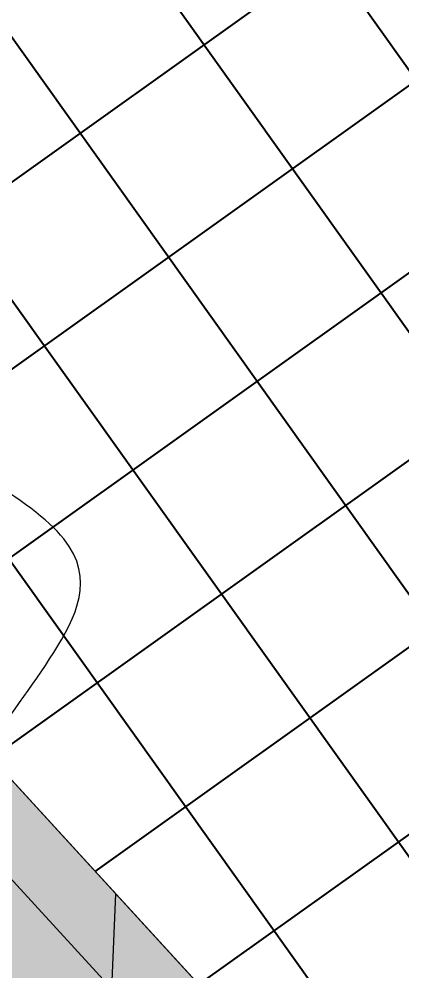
# Model space of a CAD drawing. Header units: metres. Extents: x 2302534 to 2308412, y 452340 to 454783.
# Drawn here: x 2308082.974 to 2308083.374, y 454483.866 to 454484.857 of the extents above; entities that cross this region are included whole.
import ezdxf

# ---------------------------------------------------------------- set-up
doc = ezdxf.new("R2010")
doc.units = ezdxf.units.M
for name, color, linetype in [('АД_серый', 250, 'Continuous'), ('ГП_здания', 7, 'Continuous'), ('ГП_ПЗМ', 7, 'Continuous'), ('ГП_Размеры проезд', 7, 'Continuous')]:
    doc.layers.add(name, color=color, linetype=linetype)
doc.layers.add('ГП_АД том 3.2.6', color=250, linetype='Continuous', lineweight=40)
doc.layers.add('ГП_Контур здания', color=250, linetype='Continuous', lineweight=40)
doc.layers.add('ГП_Штриховка отмостки', color=7, linetype='Continuous', true_color=0xfbfccf)
doc.styles.add('Ck_rus', font='isocpeur.ttf', dxfattribs={"width": 0.8, "oblique": 15, "height": 2.5})
doc.dimstyles.new('Ck_Линейный р-р', dxfattribs={"dimscale": 0, "dimtxt": 2.5, "dimasz": 1, "dimexe": 0.5, "dimexo": 0.5, "dimtad": 1, "dimzin": 1, "dimtxsty": 'Ck_rus', "dimblk": 'OBLIQUE', "dimcen": 0, "dimdle": 0.1, "dimadec": 0, "dimazin": 0, "dimtfac": 1, "dimtofl": 0, "dimtmove": 1, "dimatfit": 3, "dimfxl": 1, "dimarcsym": 0})

# ---------------------------------------------------------------- blocks, each defined once
blk = doc.blocks.new('АД 3.2.6')
at = {"layer": 'АД_серый'}
h = blk.add_hatch(dxfattribs=at)
h.set_pattern_fill('ANSI37', color=256, scale=0.25)
h.set_pattern_definition([(45, (-2306981.547548172, -453219.1040564558), (-0.5612660075668221, 0.5612660075668221), []), (135, (-2306981.547548172, -453219.1040564558), (-0.5612660075668221, -0.5612660075668221), [])])
edge = h.paths.add_edge_path()
edge.add_line((1447.454853040166, 1552.309207625396), (1448.993342189118, 1553.496323051746))
edge.add_line((1448.993342189118, 1553.496323051746), (1448.068976207171, 1554.677655998675))
edge.add_line((1448.068976207171, 1554.677655998675), (1446.517068812158, 1553.479917128919))
edge.add_arc((1539.264207246713, 1427.39880878001), 156.5198951261088, 126.3387527321787, 128.5976521573407)
edge.add_line((1441.619650802109, 1549.726312502695), (1440.286358835176, 1548.661001503293))
edge.add_line((1440.286358835176, 1548.661001503293), (1432.437758919317, 1542.427474732685))
edge.add_line((1432.437758919317, 1542.427474732685), (1424.532497577369, 1535.683233446325))
edge.add_line((1424.532497577369, 1535.683233446325), (1399.62438085489, 1514.544693585194))
edge.add_line((1399.62438085489, 1514.544693585194), (1338.628941953648, 1462.780261460226))
edge.add_line((1338.628941953648, 1462.780261460226), (1277.633627716452, 1411.015930665249))
edge.add_arc((2570.053925645072, -111.6977968080318), 1997.249939875698, 130.3233042678484, 132.4751140804625)
edge.add_line((1221.371130604297, 1361.415247290919), (1158.760474131442, 1304.093159574782))
edge.add_line((1158.760474131442, 1304.093159574782), (1121.881938925944, 1270.329663886223))
edge.add_line((1121.881938925944, 1270.329663886223), (1072.464701327029, 1225.086580126663))
edge.add_line((1072.464701327029, 1225.086580126663), (1074.583919865545, 1224.99317454308))
edge.add_line((1074.583919865545, 1224.99317454308), (1122.89484344935, 1269.223307512118))
edge.add_line((1122.89484344935, 1269.223307512118), (1159.773378654849, 1302.986803200678))
edge.add_line((1159.773378654849, 1302.986803200678), (1222.384035128168, 1360.308890916873))
edge.add_arc((2570.053925785702, -111.6977969651925), 1995.749940086286, 130.3233042815335, 132.4751140939099, ccw=False)
edge.add_line((1278.604277253617, 1409.872322569485), (1339.599524696823, 1461.636596676137))
edge.add_line((1339.599524696823, 1461.636596676137), (1400.594963598531, 1513.401028801105))
edge.add_line((1400.594963598531, 1513.401028801105), (1433.380012007896, 1541.224411068426))
edge.add_line((1433.380012007896, 1541.224411068426), (1441.268543222919, 1547.527284682845))
edge.add_line((1441.268543222919, 1547.527284682845), (1442.567646383308, 1548.565322835639))
edge.add_arc((1539.189932452515, 1427.497935878229), 154.8973155026733, 126.31552717981941, 128.5929061880581, ccw=False)
blk = doc.blocks.new('A$Cc85c39c8')
h = blk.add_hatch(color=1)
h.dxf.hatch_style = 1
h.paths.add_polyline_path([(40.51121578551828, 31.55108241987182), (45.58170047448948, 36.26028465142008), (42.19993559643626, 39.90233988349792), (37.12902352400124, 35.19397777877748)])
at = {"layer": 'ГП_Штриховка отмостки'}
h = blk.add_hatch(dxfattribs=at)
h.set_pattern_fill('ANSI37', color=8, scale=0.05, angle=-189.077979408546)
h.set_pattern_definition([(215.922020591454, (-2304838.715702966, -470413.0885560307), (0.0931360275646616, -0.1285583247770233), []), (305.9220205914539, (-2304838.715702966, -470413.0885560307), (0.128558324777023, 0.0931360275646616), [])])
h.paths.add_polyline_path([(40.45327658439055, 30.14330169005552), (46.99561853986233, 36.20718584296992), (42.25262851966545, 41.31523807306075), (35.71669467259198, 35.24580416700337)])
h.paths.add_polyline_path([(40.51102579943836, 31.55090597097296), (45.58170047448948, 36.26028465142008), (42.20018534455448, 39.90207091253251), (37.12890497315675, 35.19372560526245)], flags=16)
at = {"layer": 'ГП_Контур здания', "color": 250, "lineweight": 13, "ltscale": 100}
blk.add_lwpolyline([(40.51102579943836, 31.55090597097296), (45.58170047448948, 36.26028465142008), (42.19993559643626, 39.90233988349792), (37.12964026164264, 35.19331343233353)], close=True, dxfattribs=at)
blk = doc.blocks.new('_Oblique')
at = {"color": 0, "linetype": 'ByBlock', "lineweight": -2}
blk.add_line((-0.5, -0.5), (0.5, 0.5), dxfattribs=at)
blk = doc.blocks.new('*D170')
at = {"layer": 'ГП_Размеры проезд', "color": 0, "lineweight": -2, "transparency": 16777216}
for p, q in [((2308081.097888357, 454485.2767102422), (2308084.950509377, 454488.7976328054)), ((2308084.732236253, 454488.6658874328), (2308088.151993273, 454484.9239625417)), ((2308084.450183839, 454481.6086022932), (2308088.302804859, 454485.1295248565))]:
    blk.add_line(p, q, dxfattribs=at)
at = {"layer": 'ГП_Размеры проезд', "color": 0, "lineweight": -2, "transparency": 16777216, "xscale": 0.5, "yscale": 0.5, "zscale": 0.5}
for p, rotation in [((2308084.765967022, 454488.6289789618), 132.4242889778814), ((2308088.118262504, 454484.9608710129), 312.4242889778814)]:
    blk.add_blockref('_Oblique', p, dxfattribs=dict(at, rotation=rotation))
at = {"layer": 'ГП_Размеры проезд', "color": 0, "lineweight": 25, "transparency": 16777216, "insert": (2308087.36482654, 454487.6381942058), "char_height": 1.25, "attachment_point": 5, "rotation": 312.4242889778814, "style": 'Ck_rus', "bg_fill": 3, "box_fill_scale": 1.1, "bg_fill_color": 9, "bg_fill_true_color": 13158600, "bg_fill_transparency": 0}
blk.add_mtext('4,97', dxfattribs=at)
blk = doc.blocks.new('КТП')
at = {"layer": 'ГП_здания', "lineweight": 13}
h = blk.add_hatch(dxfattribs=at)
h.set_pattern_fill('ANSI31', color=256, angle=180, style=0)
h.set_pattern_definition([(225, (1891.85587340155, 1265.748659996706), (2.245064030267286, -2.245064030267289), [])])
h.paths.add_polyline_path([(-24.42911558239938, 155.0517361504899), (-24.42911558239939, 97.05173615048989), (145.0708844176006, 97.05173615048992), (145.0708844176006, 155.0517361504899)], flags=16)
h.paths.add_polyline_path([(-26.17911558239938, 156.8017361504899), (-26.17911558239939, 95.30173615048989), (146.8208844176006, 95.3017361504899), (146.8208844176006, 156.8017361504899)])
for points in [[(-26.17911558239938, 156.8017361504899), (-26.17911558239939, 95.30173615048989), (146.8208844176006, 95.3017361504899), (146.8208844176006, 156.8017361504899)], [(-24.42911558239938, 155.0517361504899), (-24.42911558239939, 97.05173615048989), (145.0708844176006, 97.05173615048992), (145.0708844176006, 155.0517361504899)]]:
    blk.add_lwpolyline(points, close=True, dxfattribs=at)
blk.add_rational_spline([(146.8108273054031, 103.9683407243854), (149.7632035870093, 104.2102180128399), (152.2713896451431, 105.7862995553512), (149.5461370313903, 116.7439868064537), (146.8208844175976, 127.7016740575286), (146.9583844175991, 127.7016740560038), (147.0958844175991, 127.7016740560038), (147.3708844175991, 127.7016740575295), (147.3708844175991, 127.9766740560039), (147.3708844175991, 128.2516740544784), (147.0958844175991, 128.2516740544784), (146.8208844175991, 128.2516740544784), (146.8208844175991, 127.9766740560039), (146.8208844175991, 128.0766740560029), (146.8208844175991, 128.1766740560019), (146.8208844175991, 128.0516740560028), (146.6958844175991, 128.0516740560028), (146.2583844175991, 128.0516740560024), (145.8208844175991, 128.0516740560024), (145.7458844175991, 128.051674056003), (145.7458844175991, 127.976674056003), (145.7458844175991, 127.701674056002), (145.7458844175991, 127.4266740560019), (145.7458844175991, 127.3016740560029), (145.6208844175991, 127.3016740560029), (145.6405920652488, 127.3016740560024), (145.6602997128986, 127.3016740560024), (145.6613270422776, 127.302542652), (145.6623543716565, 127.3034112479977), (145.663609656812, 127.3044798634291), (145.6648649419675, 127.3055484788606), (145.6654888539984, 127.3060827865765), (145.6661127660293, 127.3066170942925), (145.6664237580669, 127.3068842481502), (145.6667347501044, 127.307151402008), (145.6668900012111, 127.3072849789369), (145.6670452523179, 127.3074185558657), (145.6671228161534, 127.3074853443304), (145.667200379989, 127.307552132795), (145.6706462960942, 127.3105579651139), (145.6740922121994, 127.3135637974328)], [1, 0.9714236166491026, 1, 1, 1, 1, 1, 0.7071067811865476, 1, 0.7071067811865476, 1, 0.7071067811865476, 1, 1, 1, 0.7071067811865476, 1, 1, 1, 0.7071067811865476, 1, 1, 1, 0.7071067811865476, 1, 1, 1, 1, 1, 1, 1, 1, 1, 1, 1, 1, 1, 1, 1, 1, 1], degree=2, knots=[0, 0, 0, 0.479278889449077, 0.479278889449077, 1.479278889449076, 1.479278889449076, 2.479278889449076, 2.479278889449076, 4.050075216243973, 4.050075216243973, 5.62087154303887, 5.62087154303887, 7.191667869833766, 7.191667869833766, 8.191667869833767, 8.191667869833767, 9.762464196628663, 9.762464196628663, 10.76246419662866, 10.76246419662866, 12.33326052342356, 12.33326052342356, 13.33326052342356, 13.33326052342356, 14.90405685021845, 14.90405685021845, 15.90405685021845, 15.90405685021845, 16.90405685021845, 16.90405685021845, 17.90405685021845, 17.90405685021845, 18.90405685021845, 18.90405685021845, 19.90405685021845, 19.90405685021845, 20.90405685021845, 20.90405685021845, 21.90405685021846, 21.90405685021846, 22.90405685021846, 22.90405685021846, 22.90405685021846], dxfattribs=at)

msp = doc.modelspace()

# ---------------------------------------------------------------- hatches: boundary and pattern name
at = {"layer": 'ГП_ПЗМ'}
h = msp.add_hatch(dxfattribs=at)
h.set_pattern_fill('ANSI31', color=1, angle=5156.620156177408, style=0)
h.set_pattern_definition([(161.620156177409, (0, 0), (-1.001125794145185, -3.01303371111197), [])])
h.paths.add_polyline_path([(2308087.546368007, 454486.7537011815), (2308090.113307504, 454484.08178866), (2308089.946745881, 454479.403197092), (2308084.866990538, 454481.9895232577), (2308081.510518429, 454485.6549011354), (2308078.268615711, 454486.7536998816), (2308080.957684005, 454489.2156718815), (2308081.295686681, 454488.8470017869), (2308083.557329347, 454490.9205121803)])
h.paths.add_polyline_path([(2308074.577349546, 454464.835846258), (2308076.642817655, 454466.7537038381), (2308077.850968671, 454467.8773215658)], flags=17)
h.paths.add_polyline_path([(2308038.291761858, 454442.696528777), (2308034.578082175, 454446.7529046432), (2308039.022085291, 454446.7537041454), (2308038.079191532, 454445.8904132421), (2308039.632488483, 454444.1941619097), (2308042.427592327, 454446.7537037659), (2308051.009220781, 454446.7537032977), (2308042.157774314, 454438.4622397491), (2308036.662113376, 454438.752742378), (2308036.132158594, 454439.3618550958), (2308035.474726548, 454440.1174860178)])
h.paths.add_polyline_path([(2308080.497025413, 454477.9957982775), (2308084.866990538, 454481.9895232577), (2308081.510518429, 454485.6549011354), (2308077.144515005, 454481.6568498511)], flags=16)
h.paths.add_polyline_path([(2308073.454990577, 454478.2792834751), (2308074.577350259, 454477.0536298096), (2308080.497025413, 454477.9957982775), (2308077.144515005, 454481.5451226133), (2308077.328266499, 454485.8927647265), (2308056.423789121, 454466.7537052673), (2308077.850968671, 454467.8773215658), (2308089.946745881, 454479.403197092), (2308084.290502292, 454481.4626688222), (2308080.497025413, 454477.9957982775), (2308074.577350927, 454475.3748547617), (2308069.882241083, 454471.075433047), (2308067.923736237, 454473.2141847199)])
h.paths.add_polyline_path([(2308054.577352159, 454465.0632029806), (2308034.578082175, 454446.7529046432), (2308039.022085291, 454446.7537041454), (2308045.454738589, 454452.6432871661), (2308047.00749427, 454450.9476269167), (2308042.427592327, 454446.7537037659), (2308051.009220781, 454446.7537032977), (2308054.577350586, 454450.0574637379), (2308054.577351726, 454460.4529994422), (2308054.302532084, 454460.7533955306), (2308054.577351768, 454461.0042822215)])
h.paths.add_polyline_path([(2308058.952790456, 454450.4795994847), (2308054.577350586, 454450.0574637379), (2308054.577351726, 454460.4529994422), (2308057.601084447, 454457.1478591165), (2308062.070076045, 454461.2407450261), (2308058.776702782, 454464.8379278386), (2308054.577351768, 454461.0042822215), (2308054.577352159, 454465.0632029806), (2308056.423789121, 454466.7537052673), (2308077.850968671, 454467.8773215658), (2308074.577349546, 454464.835846258), (2308058.952919398, 454450.47971796)])
h.paths.add_polyline_path([(2308080.497025413, 454477.9957982775), (2308084.866990538, 454481.9895232577), (2308081.510518429, 454485.6549011354), (2308077.144515005, 454481.6568498511)], flags=17)
h.paths.add_polyline_path([(2308064.748132371, 454468.6870246313), (2308065.896906663, 454467.4300268083), (2308066.931425373, 454468.3733022004), (2308065.784490027, 454469.6311809536)], flags=16)

# ---------------------------------------------------------------- linework, layer by layer
at = {"layer": 'ГП_ПЗМ', "color": 250, "lineweight": 13, "ltscale": 100}
msp.add_lwpolyline([(2308079.763837182, 454477.3153586228), (2308084.866990538, 454481.9895232575), (2308081.510518429, 454485.6549011352), (2308076.407746842, 454480.9810860955)], close=True, dxfattribs=at)

# ---------------------------------------------------------------- block references
at = {"xscale": 0.04, "yscale": 0.04, "zscale": 0.04, "rotation": 42.48106375933434}
msp.add_blockref('КТП', (2308081.415660964, 454477.062455724), dxfattribs=at)
at = {"layer": 'ГП_АД том 3.2.6'}
msp.add_blockref('АД 3.2.6', (2306959.993951246, 453221.759960641), dxfattribs=at)
at = {"layer": 'ГП_здания', "rotation": 359.6033728621314}
msp.add_blockref('A$Cc85c39c8', (2308039.035374221, 454446.0456419022), dxfattribs=at)

# ---------------------------------------------------------------- next in the draw order: dimensions: what is measured, and where the dimension line sits
at = {"layer": 'ГП_Размеры проезд', "lineweight": 25}
dim = msp.add_aligned_dim(p1=(2308080.913346001, 454485.1080563986), p2=(2308084.265641483, 454481.4399484496), distance=5.219155528403207, dimstyle='Ck_Линейный р-р', override={"dimgap": 1, "dimtfill": 1}, dxfattribs=at)
dim.commit()
dim.dimension.update_dxf_attribs({"geometry": '*D170', "text_midpoint": (2308087.36482654, 454487.6381942058)})

doc.saveas('drawing.dxf')
